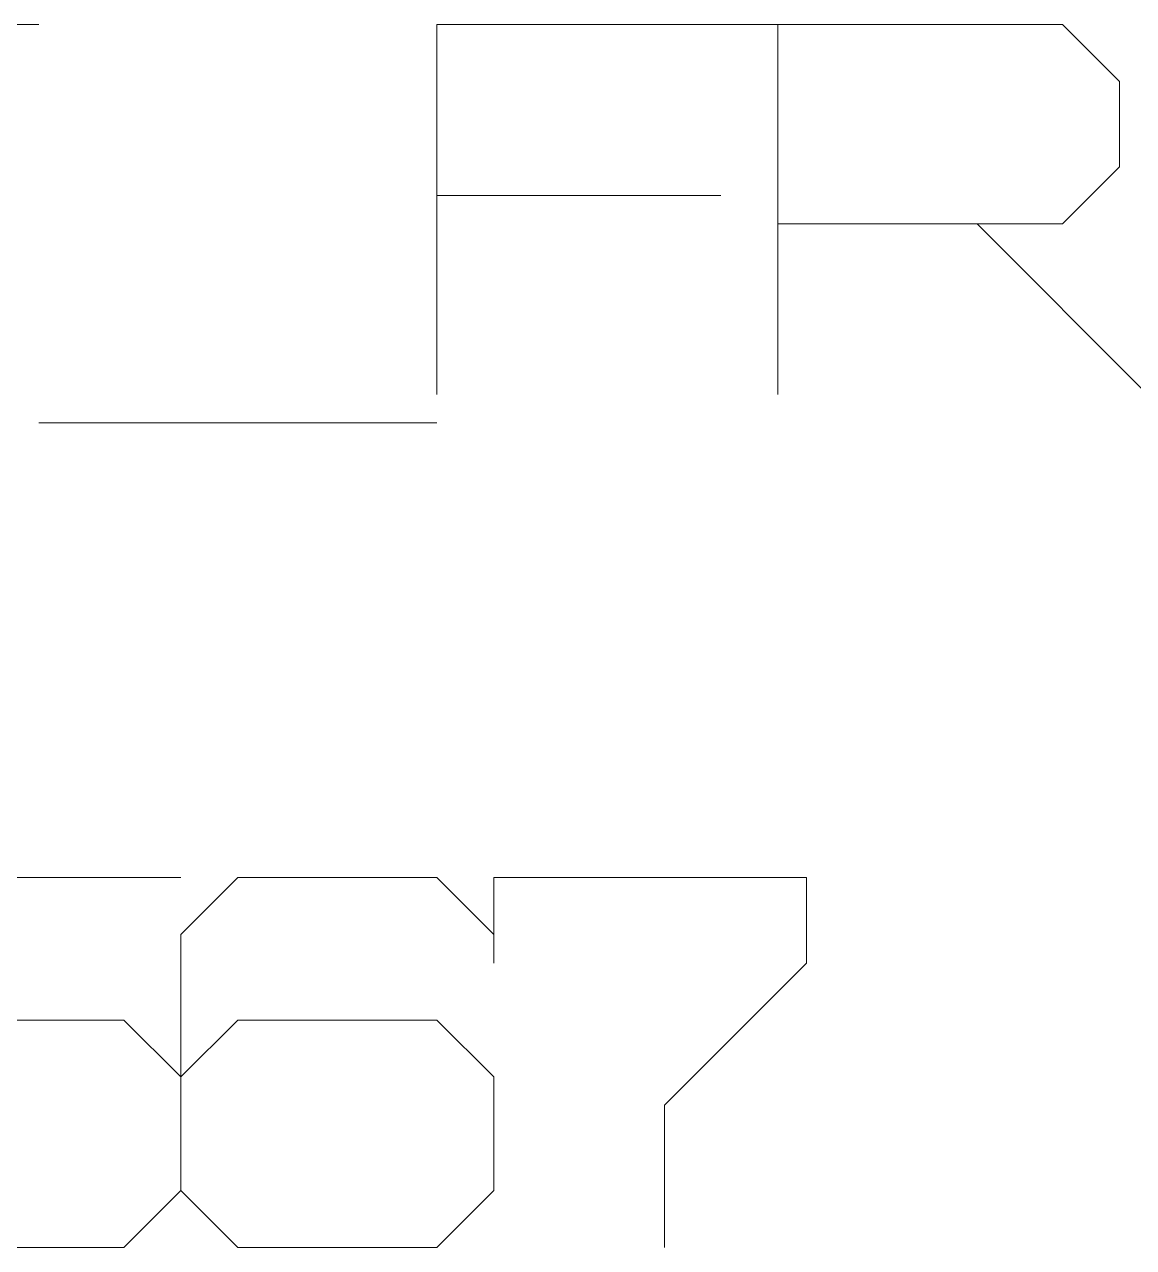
# Model space of a CAD drawing. Header units: millimetres. Extents: x 0 to 174, y 0 to 33.
# Drawn here: x 45.5177 to 45.9015, y 14.4481 to 14.8714 of the extents above; entities that cross this region are included whole.
import ezdxf

# ---------------------------------------------------------------- set-up
doc = ezdxf.new("R2010")
doc.units = ezdxf.units.MM
doc.layers.add('PDF_Geomertry', color=7, linetype='Continuous', true_color=0x405f80)

msp = doc.modelspace()

# ---------------------------------------------------------------- linework, layer by layer
at = {"layer": 'PDF_Geomertry', "color": 7, "lineweight": 13}
for points in [[(45.29625, 14.87139), (45.17806, 14.87139), (45.17806, 14.74334), (45.29625, 14.74334), (45.29625, 14.87139), (45.41431, 14.87139), (45.52264, 14.87139)], [(45.77847, 14.87139), (45.66042, 14.87139), (45.66042, 14.74334)], [(45.77847, 14.74334), (45.77847, 14.87139), (45.87695, 14.87139), (45.89667, 14.85167), (45.89667, 14.82208), (45.87695, 14.80236), (45.77847, 14.80236)], [(45.75875, 14.81222), (45.66042, 14.81222)], [(45.84736, 14.80236), (45.90639, 14.74334)], [(45.52264, 14.73347), (45.66042, 14.73347)], [(45.57181, 14.57611), (45.46361, 14.57611), (45.46361, 14.52681), (45.55208, 14.52681), (45.57181, 14.50709), (45.57181, 14.46778), (45.55208, 14.44806), (45.48319, 14.44806), (45.46361, 14.46778)], [(45.68014, 14.55639), (45.66042, 14.57611), (45.59153, 14.57611), (45.57181, 14.55639), (45.57181, 14.46778), (45.59153, 14.44806), (45.66042, 14.44806), (45.68014, 14.46778), (45.68014, 14.50709), (45.66042, 14.52681), (45.59153, 14.52681), (45.57181, 14.50709)], [(45.68014, 14.54653), (45.68014, 14.57611), (45.78833, 14.57611), (45.78833, 14.54653), (45.73917, 14.49736), (45.73917, 14.44806)]]:
    msp.add_lwpolyline(points, dxfattribs=at)

doc.saveas('drawing.dxf')
